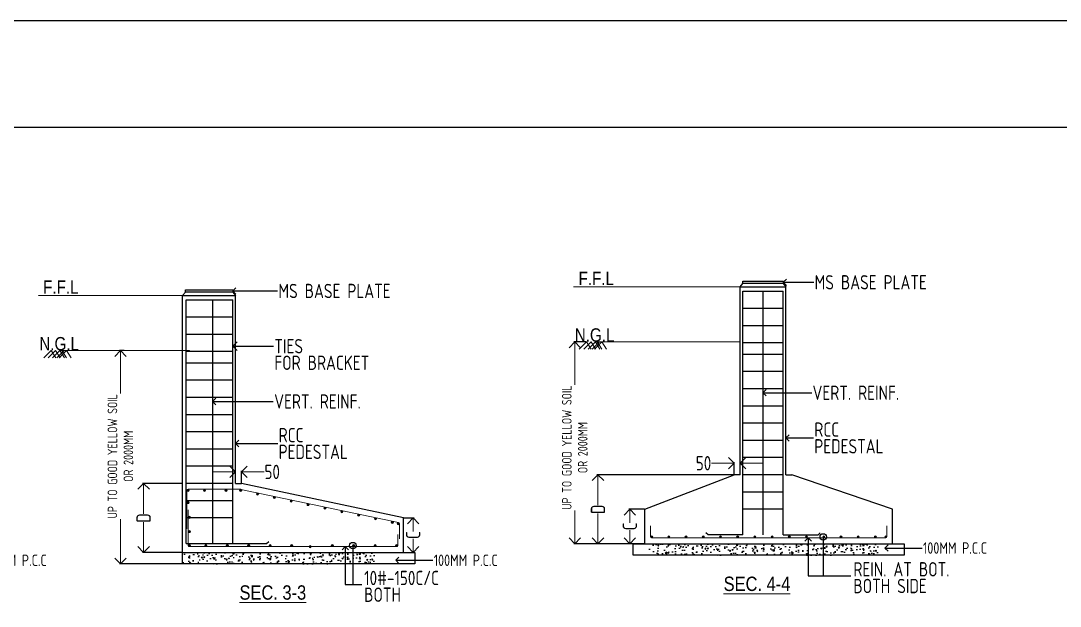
# Model space of a CAD drawing. Header units: millimetres. Extents: x 3470347 to 5996549, y -3470518 to 17149644.
# Drawn here: x 4390666 to 4408778, y 7075226 to 7085440 of the extents above; entities that cross this region are included whole.
import ezdxf
from ezdxf.enums import TextEntityAlignment as Align

# ---------------------------------------------------------------- set-up
doc = ezdxf.new("R2010")
doc.units = ezdxf.units.MM
doc.header["$MEASUREMENT"] = 0
doc.header["$PDMODE"] = 35
doc.header["$PDSIZE"] = -5
doc.linetypes.add('HIDDEN', pattern=[0.375, 0.25, -0.125])
doc.layers.get('0').update_dxf_attribs({"linetype": 'CONTINUOUS', "lineweight": 25})
doc.layers.get('DEFPOINTS').update_dxf_attribs({"linetype": 'CONTINUOUS', "lineweight": 25})
for name, color, linetype, lineweight in [('PV_TEXT_ROMANS', 7, 'CONTINUOUS', 0), ('rDIMension', 1, 'CONTINUOUS', 18), ('rPCC DASH', 9, 'HIDDEN', 15), ('rRCC 1', 3, 'CONTINUOUS', 25), ('rRCC 2', 40, 'CONTINUOUS', 15), ('rREINF 1', 1, 'CONTINUOUS', 25), ('SHEET', 7, 'CONTINUOUS', 15), ('TEXT3', 7, 'CONTINUOUS', 30)]:
    doc.layers.add(name, color=color, linetype=linetype, lineweight=lineweight)
doc.layers.add('S&T_HATCH', color=7, linetype='CONTINUOUS')
doc.styles.add('DIM', font='geniso.shx', dxfattribs={"width": 0.85})
doc.styles.add('J.P', font='ARIALN.TTF')
doc.styles.add('ROMANS', font='', dxfattribs={"width": 0.8})
doc.styles.get('ROMANS').set_extended_font_data('AR CENA')
doc.dimstyles.new('ST-150', dxfattribs={"dimscale": 75, "dimtxt": 3, "dimasz": 2, "dimexe": 0.18, "dimexo": 0.0625, "dimgap": 0.2, "dimtad": 0, "dimdec": 0, "dimlfac": 2, "dimzin": 0, "dimdsep": 46, "dimtxsty": 'DIM', "dimblk": 'OPEN90', "dimcen": 0.09, "dimclrd": 256, "dimclrt": 7, "dimadec": 0, "dimazin": 0, "dimtfac": 1, "dimtdec": 0, "dimtofl": 0, "dimtmove": 0, "dimatfit": 3, "dimldrblk": 'OPEN90', "dimfxl": 1, "dimtolj": 1, "dimtzin": 0, "dimlwd": -1, "dimarcsym": 0})
doc.dimstyles.new('ST-50', dxfattribs={"dimscale": 100, "dimtxt": 2.5, "dimasz": 2, "dimexe": 0.18, "dimexo": 0.0625, "dimgap": 0.2, "dimtad": 0, "dimdec": 0, "dimlfac": 0.5, "dimzin": 0, "dimdsep": 46, "dimtxsty": 'DIM', "dimblk": 'OPEN90', "dimcen": 0.09, "dimclrd": 256, "dimclrt": 7, "dimadec": 0, "dimazin": 0, "dimtfac": 1, "dimtdec": 0, "dimtofl": 0, "dimtmove": 0, "dimatfit": 3, "dimldrblk": 'OPEN90', "dimfxl": 1, "dimtolj": 1, "dimtzin": 0, "dimlwd": -1, "dimarcsym": 0})

# ---------------------------------------------------------------- blocks, each defined once
blk = doc.blocks.new('_Open90')
at = {"color": 0, "linetype": 'ByBlock', "lineweight": -2}
for p, q in [((0, 0), (-1, 0)), ((-0.5, 0.5), (0, 0)), ((0, 0), (-0.5, -0.5))]:
    blk.add_line(p, q, dxfattribs=at)
blk = doc.blocks.new('*D272')
at = {"layer": 'DEFPOINTS', "color": 0}
for p in [(4400318.855619191, 7079836.398956168), (4400524.749484007, 7079836.398956168), (4401338.848571998, 7076317.036738359)]:
    blk.add_point(p, dxfattribs=at)
at = {"layer": 'rDIMension', "color": 0, "lineweight": -2}
for p, q in [((4400518.499484007, 7079836.398956168), (4400300.855619191, 7079836.398956168)), ((4401332.598571998, 7076317.036738359), (4400300.855619191, 7076317.036738359))]:
    blk.add_line(p, q, dxfattribs=at)
at = {"layer": 'rDIMension'}
for p, q in [((4400318.855619191, 7079636.398956168), (4400318.855619191, 7079090.125402715)), ((4400318.855619191, 7076517.036738359), (4400318.855619191, 7076896.781302715))]:
    blk.add_line(p, q, dxfattribs=at)
at = {"layer": 'rDIMension', "xscale": 200, "yscale": 200, "zscale": 200}
for p, rotation in [((4400318.855619191, 7079836.398956168), 90), ((4400318.855619191, 7076317.036738359), 270)]:
    blk.add_blockref('_Open90', p, dxfattribs=dict(at, rotation=rotation))
at = {"layer": 'rDIMension', "color": 7, "insert": (4400318.855619191, 7077993.453352716), "char_height": 250, "attachment_point": 5, "rotation": 90, "style": 'DIM'}
blk.add_mtext('\\A1;\\H0.66667x;UP TO GOOD YELLOW SOIL\\POR 2000MM', dxfattribs=at)
blk = doc.blocks.new('*D273')
at = {"layer": 'DEFPOINTS', "color": 0}
for p in [(4403099.23251604, 7077720.846709493), (4403099.23251604, 7077517.036738359), (4403199.23251604, 7077517.036738359)]:
    blk.add_point(p, dxfattribs=at)
at = {"layer": 'rDIMension'}
for p, q in [((4402899.23251604, 7077720.846709493), (4402699.23251604, 7077720.846709493)), ((4403399.23251604, 7077720.846709493), (4403599.23251604, 7077720.846709493))]:
    blk.add_line(p, q, dxfattribs=at)
at = {"layer": 'rDIMension', "color": 0, "lineweight": -2}
for p, q in [((4403099.23251604, 7077523.286738359), (4403099.23251604, 7077738.846709493)), ((4403199.23251604, 7077523.286738359), (4403199.23251604, 7077738.846709493))]:
    blk.add_line(p, q, dxfattribs=at)
at = {"layer": 'rDIMension', "xscale": 200, "yscale": 200, "zscale": 200}
blk.add_blockref('_Open90', (4403099.23251604, 7077720.846709493), dxfattribs=at)
at = {"layer": 'rDIMension', "xscale": 200, "yscale": 200, "zscale": 200, "rotation": 180}
blk.add_blockref('_Open90', (4403199.23251604, 7077720.846709493), dxfattribs=at)
at = {"layer": 'rDIMension', "color": 7, "insert": (4402562.273854623, 7077720.846709493), "char_height": 250, "attachment_point": 5, "style": 'DIM'}
blk.add_mtext('\\A1;50', dxfattribs=at)
blk = doc.blocks.new('*D274')
at = {"layer": 'DEFPOINTS', "color": 0}
for p in [(4401278.464627945, 7076917.036738359), (4401538.848571998, 7076917.036738359), (4401538.848571998, 7076317.03673836)]:
    blk.add_point(p, dxfattribs=at)
at = {"layer": 'rDIMension', "color": 0, "lineweight": -2}
for p, q in [((4401532.598571998, 7076917.036738359), (4401260.464627945, 7076917.036738359)), ((4401532.598571998, 7076317.03673836), (4401260.464627945, 7076317.03673836))]:
    blk.add_line(p, q, dxfattribs=at)
at = {"layer": 'rDIMension'}
for p, q in [((4401278.464627945, 7076717.036738359), (4401278.464627945, 7076679.53673836)), ((4401278.464627945, 7076517.03673836), (4401278.464627945, 7076554.53673836))]:
    blk.add_line(p, q, dxfattribs=at)
at = {"layer": 'rDIMension', "xscale": 200, "yscale": 200, "zscale": 200}
for p, rotation in [((4401278.464627945, 7076917.036738359), 90), ((4401278.464627945, 7076317.03673836), 270)]:
    blk.add_blockref('_Open90', p, dxfattribs=dict(at, rotation=rotation))
at = {"layer": 'rDIMension', "color": 7, "insert": (4401278.464627945, 7076617.03673836), "char_height": 250, "attachment_point": 5, "rotation": 90, "style": 'DIM'}
blk.add_mtext('\\A1;C', dxfattribs=at)
blk = doc.blocks.new('*D275')
at = {"layer": 'DEFPOINTS', "color": 0}
for p in [(4400723.230409426, 7077517.036738359), (4403099.23251604, 7077517.036738359), (4401338.848571998, 7076317.036738359)]:
    blk.add_point(p, dxfattribs=at)
at = {"layer": 'rDIMension', "color": 0, "lineweight": -2}
for p, q in [((4403092.98251604, 7077517.036738359), (4400705.230409426, 7077517.036738359)), ((4401332.598571998, 7076317.036738359), (4400705.230409426, 7076317.036738359))]:
    blk.add_line(p, q, dxfattribs=at)
at = {"layer": 'rDIMension'}
for p, q in [((4400723.230409426, 7077317.036738359), (4400723.230409426, 7076990.161738358)), ((4400723.230409426, 7076517.036738359), (4400723.230409426, 7076843.911738358))]:
    blk.add_line(p, q, dxfattribs=at)
at = {"layer": 'rDIMension', "xscale": 200, "yscale": 200, "zscale": 200}
for p, rotation in [((4400723.230409426, 7077517.036738359), 90), ((4400723.230409426, 7076317.036738359), 270)]:
    blk.add_blockref('_Open90', p, dxfattribs=dict(at, rotation=rotation))
at = {"layer": 'rDIMension', "color": 7, "insert": (4400723.230409426, 7076917.036738359), "char_height": 250, "attachment_point": 5, "rotation": 90, "style": 'DIM'}
blk.add_mtext('\\A1;D', dxfattribs=at)
blk = doc.blocks.new('*D278')
at = {"layer": 'DEFPOINTS', "color": 0}
for p in [(4392401.65749154, 7079684.863512874), (4392474.230699074, 7079684.863512874), (4393484.447796123, 7075965.501295065)]:
    blk.add_point(p, dxfattribs=at)
at = {"layer": 'rDIMension', "color": 0, "lineweight": -2}
for p, q in [((4392467.980699074, 7079684.863512874), (4392383.65749154, 7079684.863512874)), ((4393478.197796123, 7075965.501295065), (4392383.65749154, 7075965.501295065))]:
    blk.add_line(p, q, dxfattribs=at)
at = {"layer": 'rDIMension'}
for p, q in [((4392401.65749154, 7079484.863512874), (4392401.65749154, 7078938.58995942)), ((4392401.65749154, 7076165.501295065), (4392401.65749154, 7076745.24585942))]:
    blk.add_line(p, q, dxfattribs=at)
at = {"layer": 'rDIMension', "xscale": 200, "yscale": 200, "zscale": 200}
for p, rotation in [((4392401.65749154, 7079684.863512874), 90), ((4392401.65749154, 7075965.501295065), 270)]:
    blk.add_blockref('_Open90', p, dxfattribs=dict(at, rotation=rotation))
at = {"layer": 'rDIMension', "color": 7, "insert": (4392401.65749154, 7077841.917909421), "char_height": 250, "attachment_point": 5, "rotation": 90, "style": 'DIM'}
blk.add_mtext('\\A1;\\H0.66667x;UP TO GOOD YELLOW SOIL\\POR 2000MM', dxfattribs=at)
blk = doc.blocks.new('*D279')
at = {"layer": 'DEFPOINTS', "color": 0}
for p in [(4397332.958364794, 7076765.501295065), (4397501.641452909, 7076765.501295065), (4397532.958364794, 7076165.501295066)]:
    blk.add_point(p, dxfattribs=at)
at = {"layer": 'rDIMension', "color": 0, "lineweight": -2}
for p, q in [((4397339.208364794, 7076765.501295065), (4397519.641452909, 7076765.501295065)), ((4397526.708364794, 7076165.501295066), (4397483.641452909, 7076165.501295066))]:
    blk.add_line(p, q, dxfattribs=at)
at = {"layer": 'rDIMension'}
for p, q in [((4397501.641452909, 7076565.501295065), (4397501.641452909, 7076528.001295064)), ((4397501.641452909, 7076365.501295066), (4397501.641452909, 7076403.001295064))]:
    blk.add_line(p, q, dxfattribs=at)
at = {"layer": 'rDIMension', "xscale": 200, "yscale": 200, "zscale": 200}
for p, rotation in [((4397501.641452909, 7076765.501295065), 90), ((4397501.641452909, 7076165.501295066), 270)]:
    blk.add_blockref('_Open90', p, dxfattribs=dict(at, rotation=rotation))
at = {"layer": 'rDIMension', "color": 7, "insert": (4397501.641452909, 7076465.501295065), "char_height": 250, "attachment_point": 5, "rotation": 90, "style": 'DIM'}
blk.add_mtext('\\A1;C', dxfattribs=at)
blk = doc.blocks.new('*D280')
at = {"layer": 'DEFPOINTS', "color": 0}
for p in [(4392806.032281776, 7077365.501295065), (4393484.447796123, 7077365.501295065), (4393484.447796123, 7076165.501295065)]:
    blk.add_point(p, dxfattribs=at)
at = {"layer": 'rDIMension', "color": 0, "lineweight": -2}
for p, q in [((4393478.197796123, 7077365.501295065), (4392788.032281776, 7077365.501295065)), ((4393478.197796123, 7076165.501295065), (4392788.032281776, 7076165.501295065))]:
    blk.add_line(p, q, dxfattribs=at)
at = {"layer": 'rDIMension'}
for p, q in [((4392806.032281776, 7077165.501295065), (4392806.032281776, 7076838.626295064)), ((4392806.032281776, 7076365.501295065), (4392806.032281776, 7076692.376295064))]:
    blk.add_line(p, q, dxfattribs=at)
at = {"layer": 'rDIMension', "xscale": 200, "yscale": 200, "zscale": 200}
for p, rotation in [((4392806.032281776, 7077365.501295065), 90), ((4392806.032281776, 7076165.501295065), 270)]:
    blk.add_blockref('_Open90', p, dxfattribs=dict(at, rotation=rotation))
at = {"layer": 'rDIMension', "color": 7, "insert": (4392806.032281776, 7076765.501295065), "char_height": 250, "attachment_point": 5, "rotation": 90, "style": 'DIM'}
blk.add_mtext('\\A1;D', dxfattribs=at)
blk = doc.blocks.new('*D281')
at = {"layer": 'DEFPOINTS', "color": 0}
for p in [(4394509.447796123, 7077569.311266203), (4394409.447796123, 7077365.50129507), (4394509.447796123, 7077365.50129507)]:
    blk.add_point(p, dxfattribs=at)
at = {"layer": 'rDIMension'}
for p, q in [((4394209.447796123, 7077569.311266203), (4394009.447796123, 7077569.311266203)), ((4394709.447796123, 7077569.311266203), (4394909.447796123, 7077569.311266203))]:
    blk.add_line(p, q, dxfattribs=at)
at = {"layer": 'rDIMension', "color": 0, "lineweight": -2}
for p, q in [((4394409.447796123, 7077371.75129507), (4394409.447796123, 7077587.311266203)), ((4394509.447796123, 7077371.75129507), (4394509.447796123, 7077587.311266203))]:
    blk.add_line(p, q, dxfattribs=at)
at = {"layer": 'rDIMension', "xscale": 200, "yscale": 200, "zscale": 200}
blk.add_blockref('_Open90', (4394409.447796123, 7077569.311266203), dxfattribs=at)
at = {"layer": 'rDIMension', "xscale": 200, "yscale": 200, "zscale": 200, "rotation": 180}
blk.add_blockref('_Open90', (4394509.447796123, 7077569.311266203), dxfattribs=at)
at = {"layer": 'rDIMension', "color": 7, "insert": (4395046.406457541, 7077569.311266203), "char_height": 250, "attachment_point": 5, "style": 'DIM'}
blk.add_mtext('\\A1;50', dxfattribs=at)

msp = doc.modelspace()

# ---------------------------------------------------------------- hatches: boundary and pattern name
at = {"layer": 'rRCC 2'}
h = msp.add_hatch(color=256, dxfattribs=at)
h.dxf.hatch_style = 1
edge = h.paths.add_edge_path()
edge.add_arc((4393580.813101691, 7077246.800515126), 18.70077993899758, 0, 360)
h = msp.add_hatch(color=256, dxfattribs=at)
h.dxf.hatch_style = 1
edge = h.paths.add_edge_path()
edge.add_arc((4393868.057199496, 7077246.800515126), 18.70077993899758, 0, 360)
h = msp.add_hatch(color=256, dxfattribs=at)
h.dxf.hatch_style = 1
edge = h.paths.add_edge_path()
edge.add_arc((4394241.679248398, 7077246.800515126), 18.70077993899758, 0, 360)
h = msp.add_hatch(color=256, dxfattribs=at)
h.dxf.hatch_style = 1
edge = h.paths.add_edge_path()
edge.add_arc((4394497.405785067, 7077246.800515126), 18.70077993899758, 0, 360)
h = msp.add_hatch(color=256, dxfattribs=at)
h.dxf.hatch_style = 1
edge = h.paths.add_edge_path()
edge.add_arc((4394790.96381858, 7077184.964595466), 18.70077993899758, 0, 360)
h = msp.add_hatch(color=256, dxfattribs=at)
h.dxf.hatch_style = 1
edge = h.paths.add_edge_path()
edge.add_arc((4395084.521852093, 7077123.128675806), 18.70077993899758, 0, 360)
h = msp.add_hatch(color=256, dxfattribs=at)
h.dxf.hatch_style = 1
edge = h.paths.add_edge_path()
edge.add_arc((4393580.552616355, 7077034.205207354), 18.70077993899758, 0, 360)
h = msp.add_hatch(color=256, dxfattribs=at)
h.dxf.hatch_style = 1
edge = h.paths.add_edge_path()
edge.add_arc((4395378.079885606, 7077061.292756147), 18.70077993899758, 0, 360)
h = msp.add_hatch(color=256, dxfattribs=at)
h.dxf.hatch_style = 1
edge = h.paths.add_edge_path()
edge.add_arc((4395671.637919119, 7076999.456836487), 18.70077993899758, 0, 360)
h = msp.add_hatch(color=256, dxfattribs=at)
h.dxf.hatch_style = 1
edge = h.paths.add_edge_path()
edge.add_arc((4395965.195952632, 7076937.620916828), 18.70077993899758, 0, 360)
h = msp.add_hatch(color=256, dxfattribs=at)
h.dxf.hatch_style = 1
edge = h.paths.add_edge_path()
edge.add_arc((4393603.148576062, 7076777.45744093), 18.70077993899758, 0, 360)
h = msp.add_hatch(color=256, dxfattribs=at)
h.dxf.hatch_style = 1
edge = h.paths.add_edge_path()
edge.add_arc((4396258.753986144, 7076875.784997168), 18.70077993899758, 0, 360)
h = msp.add_hatch(color=256, dxfattribs=at)
h.dxf.hatch_style = 1
edge = h.paths.add_edge_path()
edge.add_arc((4396552.312019657, 7076813.949077508), 18.70077993899758, 0, 360)
h = msp.add_hatch(color=256, dxfattribs=at)
h.dxf.hatch_style = 1
edge = h.paths.add_edge_path()
edge.add_arc((4396845.87005317, 7076752.113157849), 18.70077993899758, 0, 360)
h = msp.add_hatch(color=256, dxfattribs=at)
h.dxf.hatch_style = 1
edge = h.paths.add_edge_path()
edge.add_arc((4393603.148576062, 7076528.357377129), 18.70077993899758, 0, 360)
h = msp.add_hatch(color=256, dxfattribs=at)
h.dxf.hatch_style = 1
edge = h.paths.add_edge_path()
edge.add_arc((4397139.428086683, 7076690.277238189), 18.70077993899758, 0, 360)
h = msp.add_hatch(color=256, dxfattribs=at)
h.dxf.hatch_style = 1
edge = h.paths.add_edge_path()
edge.add_arc((4397245.228169538, 7076666.965213615), 18.70077993899758, 0, 360)
h = msp.add_hatch(color=256, dxfattribs=at)
h.dxf.hatch_style = 1
edge = h.paths.add_edge_path()
edge.add_arc((4401657.549351937, 7076435.737518299), 18.70077993899758, 0, 360)
h = msp.add_hatch(color=256, dxfattribs=at)
h.dxf.hatch_style = 1
edge = h.paths.add_edge_path()
edge.add_arc((4401957.549351937, 7076435.737518299), 18.70077993899758, 0, 360)
h = msp.add_hatch(color=256, dxfattribs=at)
h.dxf.hatch_style = 1
edge = h.paths.add_edge_path()
edge.add_arc((4402257.549351937, 7076435.737518299), 18.70077993899758, 0, 360)
h = msp.add_hatch(color=256, dxfattribs=at)
h.dxf.hatch_style = 1
edge = h.paths.add_edge_path()
edge.add_arc((4402557.549351937, 7076435.737518299), 18.70077993899758, 0, 360)
h = msp.add_hatch(color=256, dxfattribs=at)
h.dxf.hatch_style = 1
edge = h.paths.add_edge_path()
edge.add_arc((4402857.549351937, 7076435.737518299), 18.70077993899758, 0, 360)
h = msp.add_hatch(color=256, dxfattribs=at)
h.dxf.hatch_style = 1
edge = h.paths.add_edge_path()
edge.add_arc((4403157.549351937, 7076435.737518299), 18.70077993899758, 0, 360)
h = msp.add_hatch(color=256, dxfattribs=at)
h.dxf.hatch_style = 1
edge = h.paths.add_edge_path()
edge.add_arc((4403457.549351937, 7076435.737518299), 18.70077993899758, 0, 360)
h = msp.add_hatch(color=256, dxfattribs=at)
h.dxf.hatch_style = 1
edge = h.paths.add_edge_path()
edge.add_arc((4403757.549351937, 7076435.737518299), 18.70077993899758, 0, 360)
h = msp.add_hatch(color=256, dxfattribs=at)
h.dxf.hatch_style = 1
edge = h.paths.add_edge_path()
edge.add_arc((4404057.549351937, 7076435.737518299), 18.70077993899758, 0, 360)
h = msp.add_hatch(color=256, dxfattribs=at)
h.dxf.hatch_style = 1
edge = h.paths.add_edge_path()
edge.add_arc((4404357.549351937, 7076435.737518299), 18.70077993899758, 0, 360)
h = msp.add_hatch(color=256, dxfattribs=at)
h.dxf.hatch_style = 1
edge = h.paths.add_edge_path()
edge.add_arc((4404657.549351937, 7076435.737518299), 18.70077993899758, 0, 360)
h = msp.add_hatch(color=256, dxfattribs=at)
h.dxf.hatch_style = 1
edge = h.paths.add_edge_path()
edge.add_arc((4404957.549351937, 7076435.737518299), 18.70077993899758, 0, 360)
h = msp.add_hatch(color=256, dxfattribs=at)
h.dxf.hatch_style = 1
edge = h.paths.add_edge_path()
edge.add_arc((4405257.549351937, 7076435.737518299), 18.70077993899758, 0, 360)
h = msp.add_hatch(color=256, dxfattribs=at)
h.dxf.hatch_style = 1
edge = h.paths.add_edge_path()
edge.add_arc((4405557.549351937, 7076435.737518299), 18.70077993899758, 0, 360)
h = msp.add_hatch(color=256, dxfattribs=at)
h.dxf.hatch_style = 1
edge = h.paths.add_edge_path()
edge.add_arc((4405739.48997168, 7076435.737518298), 18.70077993899758, 0, 360)
h = msp.add_hatch(color=256, dxfattribs=at)
h.dxf.hatch_style = 1
edge = h.paths.add_edge_path()
edge.add_arc((4393603.148576062, 7076284.202075005), 18.70077993899758, 0, 360)
h = msp.add_hatch(color=256, dxfattribs=at)
h.dxf.hatch_style = 1
edge = h.paths.add_edge_path()
edge.add_arc((4393890.392673867, 7076284.202075005), 18.70077993899758, 0, 360)
h = msp.add_hatch(color=256, dxfattribs=at)
h.dxf.hatch_style = 1
edge = h.paths.add_edge_path()
edge.add_arc((4394264.01472277, 7076284.202075005), 18.70077993899758, 0, 360)
h = msp.add_hatch(color=256, dxfattribs=at)
h.dxf.hatch_style = 1
edge = h.paths.add_edge_path()
edge.add_arc((4394637.636771672, 7076284.202075005), 18.70077993899758, 0, 360)
h = msp.add_hatch(color=256, dxfattribs=at)
h.dxf.hatch_style = 1
edge = h.paths.add_edge_path()
edge.add_arc((4395011.258820575, 7076284.202075005), 18.70077993899758, 0, 360)
h = msp.add_hatch(color=256, dxfattribs=at)
h.dxf.hatch_style = 1
edge = h.paths.add_edge_path()
edge.add_arc((4395384.880869477, 7076284.202075005), 18.70077993899758, 0, 360)
h = msp.add_hatch(color=256, dxfattribs=at)
h.dxf.hatch_style = 1
edge = h.paths.add_edge_path()
edge.add_arc((4395709.402912355, 7076265.501295065), 18.70077993899758, 0, 360)
h = msp.add_hatch(color=256, dxfattribs=at)
h.dxf.hatch_style = 1
edge = h.paths.add_edge_path()
edge.add_arc((4396093.391438148, 7076284.202075004), 18.70077993899758, 0, 360)
h = msp.add_hatch(color=256, dxfattribs=at)
h.dxf.hatch_style = 1
edge = h.paths.add_edge_path()
edge.add_arc((4396467.01348705, 7076284.202075004), 18.70077993899758, 0, 360)
h = msp.add_hatch(color=256, dxfattribs=at)
h.dxf.hatch_style = 1
edge = h.paths.add_edge_path()
edge.add_arc((4396840.635535954, 7076284.202075004), 18.70077993899758, 0, 360)
h = msp.add_hatch(color=256, dxfattribs=at)
h.dxf.hatch_style = 1
edge = h.paths.add_edge_path()
edge.add_arc((4397214.257584855, 7076284.202075004), 18.70077993899758, 0, 360)
h = msp.add_hatch(color=256, dxfattribs=at)
h.dxf.hatch_style = 1
edge = h.paths.add_edge_path()
edge.add_arc((4397214.257584855, 7076284.202075004), 18.70077993899758, 0, 360)
at = {"layer": 'S&T_HATCH', "linetype": 'ByBlock', "transparency": 33554559}
h = msp.add_hatch(dxfattribs=at)
h.set_pattern_fill('AR-CONC', color=256, scale=30)
h.set_pattern_definition([(49.99999999999999, (2020356.560349135, 9108281.40064114), (215.178054780226, -18.82564049477853), [22.5, -247.5]), (355, (2020356.560349135, 9108281.40064114), (-41.6254000839, 225.6576401100035), [18, -198]), (100.45144446, (2020374.491853435, 9108279.831837937), (173.5526540181336, 206.8319972905888), [19.12205759999984, -210.3426335999987]), (46.18420000000001, (2020356.560349135, 9108341.40064114), (320.1723992014717, -49.65578423792296), [33.75, -371.25]), (96.63563549, (2020383.241372635, 9108337.26264904), (280.3985837022685, 292.2355802323651), [28.6831026, -315.5141279999999]), (351.1841639899999, (2020356.560349135, 9108341.40064114), (280.3985835164319, 292.2355800809971), [27, -297.0000003]), (21, (2020386.560349135, 9108326.40064114), (179.0721156355385, -120.7856671996016), [22.5, -247.5]), (326.0000000000001, (2020386.560349135, 9108326.40064114), (72.99459957647451, 217.5450135140559), [18, -198]), (71.45144474, (2020401.483025335, 9108316.33516894), (252.0667130189913, 96.75934584190615), [19.122057, -210.3426336]), (37.50000000000001, (2020356.560349135, 9108281.40064114), (3.647956595187201, 99.86815614939344), [0, -195.6, 0, -201, 0, -198.75]), (7.499999999999999, (2020356.560349135, 9108281.40064114), (78.92086123264458, 118.3235135647081), [0, -114.6, 0, -191.1, 0, -75.75]), (327.5, (2020289.660349135, 9108281.40064114), (160.1467308517227, -6.766461520313927), [0, -75, 0, -234, 0, -310.5]), (317.5, (2020259.660349135, 9108281.40064114), (174.9558508027159, 30.03149469969532), [0, -97.5, 0, -155.4, 0, -220.5])])
h.paths.add_polyline_path([(4405599.232516051, 7076317.036738359), (4401599.232516051, 7076317.03673836), (4401599.232516051, 7076117.03673836), (4405599.232516051, 7076117.036738359)])
h = msp.add_hatch(dxfattribs=at)
h.set_pattern_fill('AR-CONC', color=256, scale=30)
h.set_pattern_definition([(49.99999999999999, (2011581.775629208, 9108129.865197845), (215.178054780226, -18.82564049477853), [22.5, -247.5]), (355, (2011581.775629208, 9108129.865197845), (-41.6254000839, 225.6576401100035), [18, -198]), (100.45144446, (2011599.707133508, 9108128.296394646), (173.5526540181336, 206.8319972905888), [19.12205759999987, -210.3426335999989]), (46.18420000000001, (2011581.775629208, 9108189.865197845), (320.1723992014717, -49.65578423792296), [33.75, -371.25]), (96.63563549, (2011608.456652708, 9108185.727205746), (280.3985837022685, 292.2355802323651), [28.6831026, -315.5141279999999]), (351.1841639899999, (2011581.775629208, 9108189.865197845), (280.3985835164319, 292.2355800809971), [27, -297.0000003]), (21, (2011611.775629208, 9108174.865197845), (179.0721156355385, -120.7856671996016), [22.5, -247.5]), (326.0000000000001, (2011611.775629208, 9108174.865197845), (72.99459957647451, 217.5450135140559), [18, -198]), (71.45144474, (2011626.698305408, 9108164.799725648), (252.0667130189913, 96.75934584190615), [19.122057, -210.3426336]), (37.50000000000001, (2011581.775629208, 9108129.865197845), (3.647956595187201, 99.86815614939344), [0, -195.6, 0, -201, 0, -198.75]), (7.499999999999999, (2011581.775629208, 9108129.865197845), (78.92086123264458, 118.3235135647081), [0, -114.6, 0, -191.1, 0, -75.75]), (327.5, (2011514.875629208, 9108129.865197845), (160.1467308517227, -6.766461520313927), [0, -75, 0, -234, 0, -310.5]), (317.5, (2011484.875629208, 9108129.865197845), (174.9558508027159, 30.03149469969532), [0, -97.5, 0, -155.4, 0, -220.5])])
h.paths.add_polyline_path([(4396824.447796123, 7076165.501295065), (4393484.447796123, 7076165.501295066), (4393484.447796123, 7075965.501295066), (4396824.447796123, 7075965.501295065)])

# ---------------------------------------------------------------- linework, layer by layer
at = {"color": 192, "lineweight": 25, "elevation": -6.651888002746348e-07}
msp.add_lwpolyline([(4340876.855527755, 7016156.841838282), (4438862.58315052, 7016156.841838282), (4438862.58315052, 7085439.750240982), (4340876.855527755, 7085439.750240982)], close=True, dxfattribs=at)
at = {"color": 3, "linetype": 'ByBlock'}
msp.add_lwpolyline([(4393484.447796123, 7075965.501295065), (4393484.447796123, 7077365.501295065)], dxfattribs=at)
at = {"layer": 'rPCC DASH'}
for p, q in [((4403199.23251604, 7080796.398956168), (4400295.650825321, 7080796.398956168)), ((4393609.447796125, 7080644.863512874), (4390966.250049459, 7080644.863512874)), ((4403199.23251604, 7079836.398956168), (4400668.414377882, 7079836.398956168)), ((4393609.447796125, 7079684.863512874), (4391339.013602022, 7079684.863512874))]:
    msp.add_line(p, q, dxfattribs=at)
at = {"layer": 'rRCC 1', "color": 0}
for p, q in [((4403199.23251604, 7080796.398956168), (4403249.23251604, 7080853.981235868)), ((4403949.23251604, 7080853.981235868), (4403999.23251604, 7080796.398956168)), ((4393484.447796123, 7080644.863512874), (4393534.447796123, 7080702.445792574)), ((4394359.447796125, 7080702.445792574), (4394409.447796125, 7080644.863512874))]:
    msp.add_line(p, q, dxfattribs=at)
at = {"layer": 'rRCC 1'}
for p, q in [((4403199.23251604, 7077517.036738359), (4403199.23251604, 7080796.398956168)), ((4403199.23251604, 7080796.398956168), (4403999.23251604, 7080796.398956168)), ((4403999.23251604, 7077517.036738359), (4403999.23251604, 7080796.398956168)), ((4393484.447796123, 7077365.501295065), (4393484.447796123, 7080644.863512874)), ((4393484.447796123, 7080644.863512874), (4394409.447796125, 7080644.863512874)), ((4394409.447796125, 7077365.501295065), (4394409.447796125, 7080644.863512874)), ((4401538.848571998, 7076917.03673836), (4403099.23251604, 7077517.036738359)), ((4403199.23251604, 7077517.036738359), (4403099.23251604, 7077517.036738359)), ((4403999.232516038, 7077517.036738359), (4404099.232516038, 7077517.036738359)), ((4405858.190751617, 7076917.036738359), (4404099.232516038, 7077517.036738359)), ((4394409.447796125, 7077365.501295065), (4394509.447796125, 7077365.501295065)), ((4397332.958364794, 7076765.501295065), (4394509.447796125, 7077365.501295065)), ((4401538.848571998, 7076317.03673836), (4401538.848571998, 7076917.03673836)), ((4405858.190751617, 7076317.036738359), (4405858.190751617, 7076917.036738359)), ((4397332.958364794, 7076165.501295065), (4397332.958364794, 7076765.501295065))]:
    msp.add_line(p, q, dxfattribs=at)
at = {"layer": 'rRCC 1', "color": 2}
for p, q in [((4403249.23251604, 7076470.91150438), (4403249.23251604, 7080724.408618235)), ((4403249.23251604, 7080724.408618235), (4403949.23251604, 7080724.408618235)), ((4403249.23251604, 7076470.91150438), (4403249.23251604, 7080724.408618235)), ((4403249.23251604, 7080724.408618235), (4403949.23251604, 7080724.408618235)), ((4403599.23251604, 7076470.91150438), (4403599.23251604, 7080724.408618235)), ((4403599.23251604, 7076470.91150438), (4403599.23251604, 7080724.408618235)), ((4403949.23251604, 7076470.91150438), (4403949.23251604, 7080724.408618235)), ((4393545.140827117, 7076319.376061086), (4393545.140827117, 7080572.87317494)), ((4393545.140827117, 7080572.87317494), (4394359.447796125, 7080572.87317494)), ((4393545.140827117, 7076319.376061086), (4393545.140827117, 7080572.87317494)), ((4394009.447796125, 7076319.376061086), (4394009.447796125, 7080572.87317494)), ((4394009.447796126, 7076319.376061086), (4394009.447796126, 7080572.87317494)), ((4394359.447796125, 7076319.376061086), (4394359.447796125, 7080572.87317494)), ((4403249.23251604, 7080424.408618235), (4403949.23251604, 7080424.408618235)), ((4393545.140827117, 7080272.87317494), (4394359.447796125, 7080272.87317494)), ((4403249.23251604, 7080124.408618235), (4403949.23251604, 7080124.408618235)), ((4393545.140827117, 7079972.87317494), (4394359.447796125, 7079972.87317494)), ((4403249.23251604, 7079824.408618235), (4403949.23251604, 7079824.408618235)), ((4393545.140827117, 7079672.87317494), (4394359.447796125, 7079672.87317494)), ((4403249.23251604, 7079624.408618235), (4403949.23251604, 7079624.408618235)), ((4393545.140827117, 7079472.87317494), (4394359.447796125, 7079472.87317494)), ((4403249.23251604, 7079324.408618235), (4403949.23251604, 7079324.408618235)), ((4393545.140827117, 7079172.87317494), (4394359.447796125, 7079172.87317494)), ((4403249.23251604, 7079024.408618235), (4403949.23251604, 7079024.408618235)), ((4393545.140827117, 7078872.87317494), (4394359.447796125, 7078872.87317494)), ((4403249.23251604, 7078724.408618235), (4403949.23251604, 7078724.408618235)), ((4393545.140827117, 7078572.87317494), (4394359.447796125, 7078572.87317494)), ((4403249.23251604, 7078424.408618235), (4403949.23251604, 7078424.408618235)), ((4393545.140827117, 7078272.87317494), (4394359.447796125, 7078272.87317494)), ((4403249.23251604, 7078124.408618235), (4403949.23251604, 7078124.408618235)), ((4393545.140827117, 7077972.87317494), (4394359.447796125, 7077972.87317494)), ((4403249.23251604, 7077824.408618235), (4403949.23251604, 7077824.408618235)), ((4393545.140827117, 7077672.87317494), (4394359.447796125, 7077672.87317494)), ((4403249.23251604, 7077524.408618235), (4403949.23251604, 7077524.408618235)), ((4393545.140827117, 7077372.87317494), (4394359.447796125, 7077372.87317494)), ((4403249.23251604, 7077224.408618235), (4403949.23251604, 7077224.408618235)), ((4393545.140827117, 7077072.87317494), (4394359.447796125, 7077072.87317494)), ((4403249.23251604, 7076924.408618235), (4403949.23251604, 7076924.408618235)), ((4393545.140827117, 7076772.87317494), (4394359.447796125, 7076772.87317494)), ((4402641.07251604, 7076470.91150438), (4402600.951749978, 7076504.912088371)), ((4403249.23251604, 7076470.91150438), (4402641.07251604, 7076470.91150438)), ((4403949.23251604, 7076470.91150438), (4404557.39251604, 7076470.91150438)), ((4404557.39251604, 7076470.91150438), (4404597.513282103, 7076504.912088371)), ((4393545.140827117, 7076319.376061086), (4394503.087648237, 7076319.376061086)), ((4394009.447796125, 7076319.376061086), (4394466.434666684, 7076319.376061086)), ((4394359.447796125, 7076319.376061086), (4394946.057393606, 7076319.376061086)), ((4394946.057393606, 7076319.376061086), (4394986.178159668, 7076353.376645076))]:
    msp.add_line(p, q, dxfattribs=at)
at = {"layer": 'rRCC 1', "color": 0}
for points in [[(4403249.23251604, 7080894.813711918), (4403949.23251604, 7080894.813711918), (4403949.23251604, 7080853.981235868), (4403249.23251604, 7080853.981235868)], [(4393534.447796123, 7080743.278268623), (4394359.447796125, 7080743.278268623), (4394359.447796125, 7080702.445792574), (4393534.447796123, 7080702.445792574)]]:
    msp.add_lwpolyline(points, close=True, dxfattribs=at)
at = {"layer": 'rRCC 1'}
for points in [[(4401338.848571998, 7076317.03673836), (4406058.190751619, 7076317.036738359), (4406058.190751619, 7076117.036738359), (4401338.848571998, 7076117.03673836)], [(4393484.447796123, 7076165.501295066), (4397532.958364794, 7076165.501295065), (4397532.958364794, 7075965.501295065), (4393484.447796123, 7075965.501295066)]]:
    msp.add_lwpolyline(points, close=True, dxfattribs=at)
at = {"layer": 'rRCC 2'}
for p, q in [((4400524.749484007, 7079836.398956168), (4400396.870169858, 7079708.342071076)), ((4400601.842680867, 7079836.398956168), (4400473.963366718, 7079708.342071076)), ((4400524.749484007, 7079836.398956168), (4400604.559551238, 7079708.342071076)), ((4400677.687845399, 7079836.398956168), (4400549.80853125, 7079708.342071076)), ((4400601.842680867, 7079836.398956168), (4400681.652748098, 7079708.342071076)), ((4400749.921716391, 7079836.398956168), (4400622.042402242, 7079708.342071076)), ((4400792.071096758, 7079836.398956168), (4400664.19178261, 7079708.342071076)), ((4400677.687845399, 7079836.398956168), (4400757.49791263, 7079708.342071076)), ((4400709.907368564, 7079836.398956168), (4400789.717435795, 7079708.342071076)), ((4400792.071096758, 7079836.398956168), (4400871.881163989, 7079708.342071076)), ((4391195.348708147, 7079684.863512874), (4391067.469393998, 7079556.806627781)), ((4391272.441905005, 7079684.863512874), (4391144.562590856, 7079556.806627781)), ((4391195.348708147, 7079684.863512874), (4391275.158775378, 7079556.806627781)), ((4391348.287069539, 7079684.863512874), (4391220.407755388, 7079556.806627781)), ((4391272.441905005, 7079684.863512874), (4391352.251972236, 7079556.806627781)), ((4391420.520940531, 7079684.863512874), (4391292.641626382, 7079556.806627781)), ((4391462.670320898, 7079684.863512874), (4391334.791006749, 7079556.806627781)), ((4391348.287069539, 7079684.863512874), (4391428.097136768, 7079556.806627781)), ((4391380.506592704, 7079684.863512874), (4391460.316659933, 7079556.806627781)), ((4391462.670320898, 7079684.863512874), (4391542.480388129, 7079556.806627781))]:
    msp.add_line(p, q, dxfattribs=at)
msp.add_lwpolyline([(4393561.851836416, 7076575.609804654), (4393561.851836416, 7077246.540029791, -0.4142135623443229), (4393580.81310169, 7077265.501295065), (4394492.900345974, 7077265.501295065, -0.06921653228741868), (4394498.075223288, 7077264.781472321), (4397249.746466437, 7076685.161422824, -0.335381499519169), (4397263.532854399, 7076666.919980292), (4397263.532854399, 7076402.619168089)], format="xyb", dxfattribs=at)
for points in [[(4393584.447796123, 7076284.202075005), (4393584.447796123, 7076905.085221791)], [(4401638.848571998, 7076627.03673836), (4401638.848571998, 7076435.737518299)], [(4401638.848571998, 7076435.737518299), (4401638.848571998, 7076627.036738359)], [(4405758.190751619, 7076435.737518298), (4405758.190751619, 7076627.036738359)], [(4393584.447796123, 7076475.501295066), (4393584.447796123, 7076284.202075005)], [(4397232.958364794, 7076284.202075004), (4397232.958364794, 7076475.501295065)], [(4401657.549351937, 7076417.03673836), (4405739.48997168, 7076417.036738359)], [(4393603.148576062, 7076265.501295066), (4397214.257584855, 7076265.501295065)]]:
    msp.add_lwpolyline(points, dxfattribs=at)
for centre in [(4393580.813101691, 7077246.800515126), (4393580.813101691, 7077246.800515126), (4393868.057199496, 7077246.800515126), (4393868.057199496, 7077246.800515126), (4394241.679248398, 7077246.800515126), (4394241.679248398, 7077246.800515126), (4394497.405785067, 7077246.800515126), (4394497.405785067, 7077246.800515126), (4394790.96381858, 7077184.964595466), (4394790.96381858, 7077184.964595466), (4395084.521852093, 7077123.128675806), (4395084.521852093, 7077123.128675806), (4393580.552616355, 7077034.205207354), (4393580.552616355, 7077034.205207354), (4395378.079885606, 7077061.292756147), (4395378.079885606, 7077061.292756147), (4395671.637919119, 7076999.456836487), (4395671.637919119, 7076999.456836487), (4395965.195952632, 7076937.620916828), (4395965.195952632, 7076937.620916828), (4393603.148576062, 7076777.45744093), (4393603.148576062, 7076777.45744093), (4396258.753986144, 7076875.784997168), (4396258.753986144, 7076875.784997168), (4396552.312019657, 7076813.949077508), (4396552.312019657, 7076813.949077508), (4396845.87005317, 7076752.113157849), (4396845.87005317, 7076752.113157849), (4393603.148576062, 7076528.357377129), (4393603.148576062, 7076528.357377129), (4397139.428086683, 7076690.277238189), (4397139.428086683, 7076690.277238189), (4397245.228169538, 7076666.965213615, -7.600672584271155e-07), (4397245.228169538, 7076666.965213615, -7.600672584271155e-07), (4401657.549351937, 7076435.737518299), (4401657.549351937, 7076435.737518299), (4401957.549351937, 7076435.737518299), (4401957.549351937, 7076435.737518299), (4402257.549351937, 7076435.737518299), (4402257.549351937, 7076435.737518299), (4402557.549351937, 7076435.737518299), (4402557.549351937, 7076435.737518299), (4402857.549351937, 7076435.737518299), (4402857.549351937, 7076435.737518299), (4403157.549351937, 7076435.737518299), (4403157.549351937, 7076435.737518299), (4403457.549351937, 7076435.737518299), (4403457.549351937, 7076435.737518299), (4403757.549351937, 7076435.737518299), (4403757.549351937, 7076435.737518299), (4404057.549351937, 7076435.737518299), (4404057.549351937, 7076435.737518299), (4404357.549351937, 7076435.737518299), (4404357.549351937, 7076435.737518299), (4404657.549351937, 7076435.737518299), (4404657.549351937, 7076435.737518299), (4404957.549351937, 7076435.737518299), (4404957.549351937, 7076435.737518299), (4405257.549351937, 7076435.737518299), (4405257.549351937, 7076435.737518299), (4405557.549351937, 7076435.737518299), (4405557.549351937, 7076435.737518299), (4405739.48997168, 7076435.737518298), (4405739.48997168, 7076435.737518298), (4393603.148576062, 7076284.202075005), (4393603.148576062, 7076284.202075005), (4393890.392673867, 7076284.202075005), (4393890.392673867, 7076284.202075005), (4394264.01472277, 7076284.202075005), (4394264.01472277, 7076284.202075005), (4394637.636771672, 7076284.202075005), (4394637.636771672, 7076284.202075005), (4395011.258820575, 7076284.202075005), (4395011.258820575, 7076284.202075005), (4395384.880869477, 7076284.202075005), (4395384.880869477, 7076284.202075005), (4395709.402912355, 7076265.501295065), (4395709.402912355, 7076265.501295065), (4396093.391438148, 7076284.202075004), (4396093.391438148, 7076284.202075004), (4396467.01348705, 7076284.202075004), (4396467.01348705, 7076284.202075004), (4396840.635535954, 7076284.202075004), (4396840.635535954, 7076284.202075004), (4397214.257584855, 7076284.202075004), (4397214.257584855, 7076284.202075004), (4397214.257584855, 7076284.202075004), (4397214.257584855, 7076284.202075004)]:
    msp.add_circle(centre, 18.70077993899758, dxfattribs=at)
at = {"layer": 'SHEET', "color": 220, "lineweight": 25, "elevation": -6.651888002746348e-07}
msp.add_lwpolyline([(4342743.250338648, 7018019.737156271), (4436996.188338152, 7018019.737156271), (4436996.188338152, 7083576.854922984), (4342743.250338648, 7083576.854922984)], close=True, dxfattribs=at)

# ---------------------------------------------------------------- texts
at = {"layer": 'PV_TEXT_ROMANS', "style": 'J.P'}
for s, p in [('%%USEC. 4-4', (4403494.052571484, 7075617.156873549)), ('%%USEC. 3-3', (4395057.841435304, 7075465.621430255))]:
    msp.add_text(s, height=250, rotation=359.9999999999999, dxfattribs=at).set_placement(p, align=Align.MIDDLE)
at = {"layer": 'rDIMension', "color": 7, "char_height": 250, "attachment_point": 4, "line_spacing_factor": 0.7, "style": 'DIM'}
for s, insert in [('\\A1;RCC\\PPEDESTAL', (4404492.549217218, 7078161.654698848)), ('\\A1;RCC\\PPEDESTAL', (4395158.41679233, 7078065.321239634)), ('\\A1;REIN. AT BOT.\\PBOTH SIDE', (4405173.548430492, 7075724.867467598)), ('\\A1;10#-150C/C\\PBOTH', (4396648.316043667, 7075573.332024303))]:
    msp.add_mtext(s, dxfattribs=dict(at, insert=insert))
at = {"layer": 'rDIMension', "color": 7, "char_height": 200, "attachment_point": 4, "style": 'DIM'}
for insert in [(4406385.947208676, 7076241.447910232), (4390002.837583896, 7076027.891783505), (4397860.714821853, 7076027.891783505)]:
    msp.add_mtext('\\A1;100MM P.C.C', dxfattribs=dict(at, insert=insert))
at = {"layer": 'rRCC 2', "color": 7, "char_height": 250, "attachment_point": 4, "style": 'DIM'}
for s, insert in [('\\A1;MS BASE PLATE', (4404497.605429354, 7080877.173198458)), ('\\A1;MS BASE PLATE', (4395154.150542717, 7080725.637755163)), ('\\A1;TIES ', (4395084.12884762, 7079762.018255406)), ('\\A1;FOR BRACKET', (4395084.12884762, 7079473.272725313)), ('\\A1;VERT. REINF.', (4404461.962960492, 7078949.918173078)), ('\\A1;VERT. REINF.', (4395081.228796227, 7078798.382729784))]:
    msp.add_mtext(s, dxfattribs=dict(at, insert=insert))
at = {"layer": 'TEXT3', "style": 'ROMANS', "width": 0.85}
for s, p in [('F.F.L', (4391055.596139312, 7080678.127715959)), ('F.F.L', (4400384.996915173, 7080829.663159254)), ('N.G.L', (4400318.855619191, 7079841.885796456)), ('N.G.L', (4390989.454843331, 7079690.350353161))]:
    msp.add_text(s, height=232.5536011379122, dxfattribs=at).set_placement(p)

# ---------------------------------------------------------------- dimensions: what is measured, and where the dimension line sits
at = {"layer": 'rDIMension'}
for base, p1, p2, override, picture, middle in [((4400318.855619191, 7079836.398956168), (4401338.848571998, 7076317.036738359), (4400524.749484007, 7079836.398956168), {"dimtxsty": 'DIM', "dimblk": 'Open90'}, '*D272', (4400318.855619191, 7077993.453352716)), ((4392401.65749154, 7079684.863512874), (4393484.447796123, 7075965.501295065), (4392474.230699074, 7079684.863512874), {"dimtxsty": 'DIM'}, '*D278', (4392401.65749154, 7077841.917909421))]:
    dim = msp.add_linear_dim(base=base, p1=p1, p2=p2, angle=90, text='\\H0.66667x;UP TO GOOD YELLOW SOIL\\POR 2000MM', dimstyle='ST-50', override=override, dxfattribs=at)
    dim.commit()
    dim.dimension.update_dxf_attribs({"geometry": picture, "text_midpoint": middle, "dimtype": 160})
dim = msp.add_linear_dim(base=(4403099.23251604, 7077720.846709493), p1=(4403199.23251604, 7077517.036738359), p2=(4403099.23251604, 7077517.036738359), dimstyle='ST-50', override={"dimblk": 'Open90'}, dxfattribs=at)
dim.commit()
dim.dimension.update_dxf_attribs({"geometry": '*D273', "text_midpoint": (4402562.273854623, 7077720.846709493)})
dim = msp.add_linear_dim(base=(4394509.447796123, 7077569.311266203), p1=(4394409.447796123, 7077365.50129507), p2=(4394509.447796123, 7077365.50129507), angle=180, dimstyle='ST-50', dxfattribs=at)
dim.commit()
dim.dimension.update_dxf_attribs({"geometry": '*D281', "text_midpoint": (4395046.406457541, 7077569.311266203)})
for base, p1, p2, text, picture, middle in [((4400723.230409426, 7077517.036738359), (4401338.848571998, 7076317.036738359), (4403099.23251604, 7077517.036738359), 'D', '*D275', (4400723.230409426, 7076917.036738359)), ((4401278.464627945, 7076917.036738359), (4401538.848571998, 7076317.03673836), (4401538.848571998, 7076917.036738359), 'C', '*D274', (4401278.464627945, 7076617.03673836))]:
    dim = msp.add_linear_dim(base=base, p1=p1, p2=p2, angle=90, text=text, dimstyle='ST-50', override={"dimblk": 'Open90'}, dxfattribs=at)
    dim.commit()
    dim.dimension.update_dxf_attribs({"geometry": picture, "text_midpoint": middle})
dim = msp.add_linear_dim(base=(4392806.032281776, 7077365.501295065), p1=(4393484.447796123, 7076165.501295065), p2=(4393484.447796123, 7077365.501295065), angle=90, text='D', dimstyle='ST-50', dxfattribs=at)
dim.commit()
dim.dimension.update_dxf_attribs({"geometry": '*D280', "text_midpoint": (4392806.032281776, 7076765.501295065)})
dim = msp.add_linear_dim(base=(4397501.641452909, 7076765.501295065), p1=(4397532.958364794, 7076165.501295066), p2=(4397332.958364794, 7076765.501295065), angle=90, text='C', dimstyle='ST-50', dxfattribs=at)
dim.commit()
dim.dimension.update_dxf_attribs({"geometry": '*D279', "text_midpoint": (4397501.641452909, 7076465.501295065), "dimtype": 160})

# ---------------------------------------------------------------- leaders
at = {"layer": 'rREINF 1', "annotation_type": 0, "has_hookline": 1, "hookline_direction": 0, "horizontal_direction": (1, 1.430212185077031e-12, 0)}
for points, text_width in [([(4403949.23251604, 7080877.173198458), (4404482.605429354, 7080877.173198458)], 1976.25), ([(4394359.447796125, 7080725.637755163), (4395139.150542717, 7080725.637755163)], 1976.25), ([(4403597.705139873, 7078949.918173078), (4404446.962960492, 7078949.918173078)], 1530), ([(4394007.920419957, 7078798.382729784), (4395066.228796227, 7078798.382729784)], 1530)]:
    msp.add_leader(points, dimstyle='ST-150', override={"dimasz": 1.5}, dxfattribs=dict(at, text_width=text_width))
at = {"layer": 'rREINF 1', "annotation_type": 0, "has_hookline": 1, "hookline_direction": 0, "text_width": 488.5355487179054, "horizontal_direction": (1, 1.430212185077031e-12, 0)}
msp.add_leader([(4394359.515393842, 7079762.018255406), (4395069.12884762, 7079762.018255406)], dimstyle='ST-150', dxfattribs=at)
at = {"layer": 'rREINF 1', "annotation_type": 0, "has_hookline": 1, "hookline_direction": 0}
for points, text_width in [([(4403999.23251604, 7078161.654698848), (4404477.549217218, 7078161.654698848)], 1253.75), ([(4394409.447796125, 7078065.321239634), (4395143.41679233, 7078065.321239634)], 1253.75), ([(4405723.494145933, 7076241.447910232), (4406370.947208676, 7076241.447910232)], 1122), ([(4389340.384521151, 7076027.891783505), (4389987.837583896, 7076027.891783505)], 1122), ([(4397198.261759108, 7076027.891783505), (4397845.714821853, 7076027.891783505)], 1122)]:
    msp.add_leader(points, dimstyle='ST-150', override={"dimasz": 1.5}, dxfattribs=dict(at, text_width=text_width))
at = {"layer": 'rREINF 1'}
for points, override in [([(4404386.566644198, 7076417.036738361), (4404386.566644198, 7075757.049729042), (4405131.980447256, 7075757.049729042)], {"dimasz": 1.5}), ([(4404648.374789163, 7076435.737518299), (4404648.374789163, 7075757.049729042), (4404955.398364796, 7075757.049729042)], {"dimasz": 1.5, "dimldrblk": 'DotBlank'}), ([(4396320.292492941, 7076265.501295066), (4396320.292492941, 7075605.514285747), (4396606.748060432, 7075605.514285747)], {"dimasz": 1.5}), ([(4396451.659144733, 7076284.202075005), (4396451.659144733, 7075605.514285747), (4396606.748060432, 7075605.514285747)], {"dimasz": 1.5, "dimldrblk": 'DotBlank'})]:
    msp.add_leader(points, dimstyle='ST-150', override=override, dxfattribs=at)

doc.saveas('drawing.dxf')
